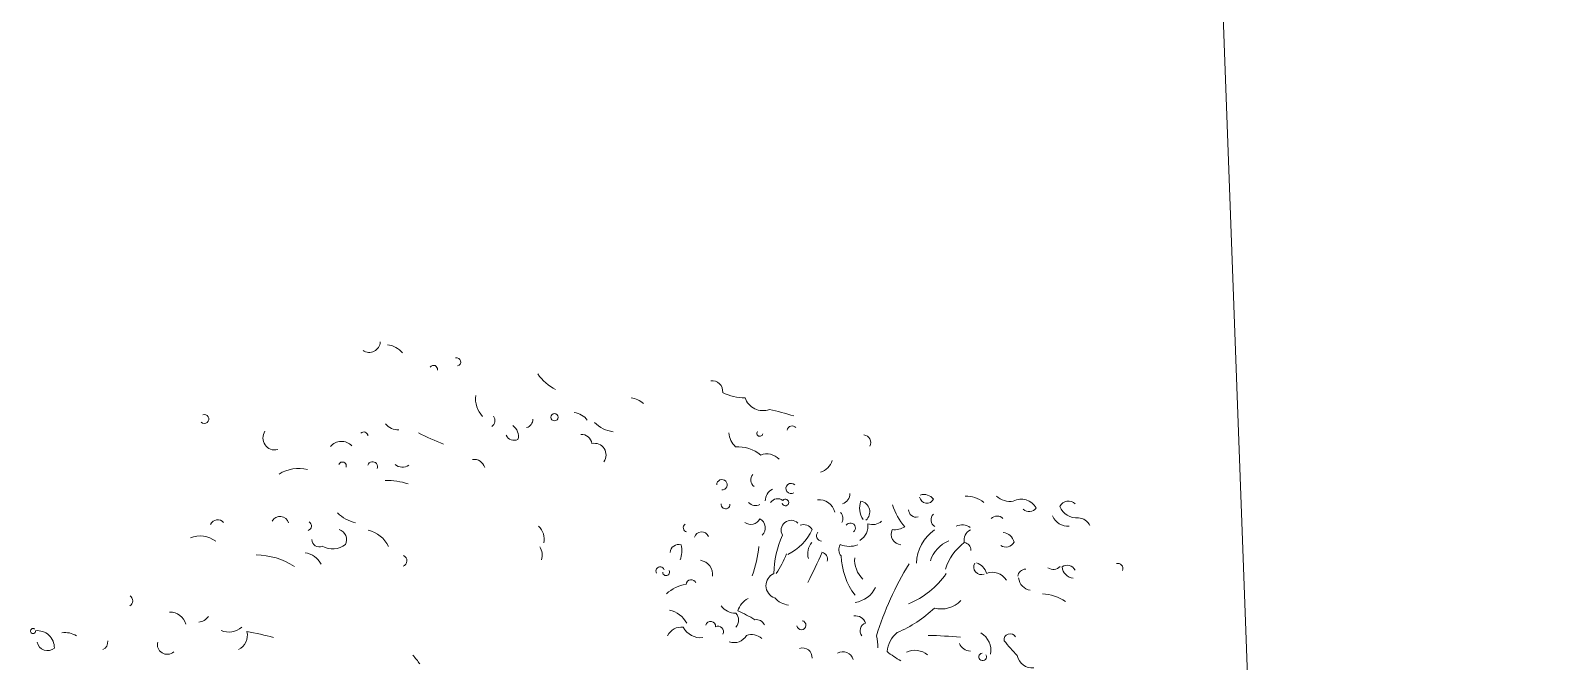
# Model space of a CAD drawing. Header units: millimetres. Extents: x -24439 to 198341, y -52871 to 149926.
# Drawn here: x 145008 to 147438, y 67054 to 68062 of the extents above; entities that cross this region are included whole.
import ezdxf

# ---------------------------------------------------------------- set-up
doc = ezdxf.new("R2010")
doc.units = ezdxf.units.MM
doc.linetypes.add('NET VAN', pattern=[1.06, 0.53, -0.53])
doc.layers.add('A-DETL-GENF-2', color=9, linetype='NET VAN', lineweight=9)
doc.layers.add('G-IMPT-1', color=9, linetype='Continuous', lineweight=9)

# ---------------------------------------------------------------- blocks, each defined once
blk = doc.blocks.new('NCV_TKCS_251209_TONG THE HIEN TRANG SAN DUONG - NCV_TKCS_HIEN TRANG_251209a_dwg_CX-1613001-TKCS_MB ĐỊNH VỊ CAO ĐỘ THIẾT KẾ')
at = {"layer": 'G-IMPT-1'}
blk.add_circle((-788, 6828.1), 9.72, dxfattribs=at)
for centre, radius, start, end in [((-406.1, 7015), 28.5, 11.551, 113.1588), ((-355.2, 7149.8), 131.2, 259.907, 287.029), ((-276.1, 7052.6), 49.6, 214.775, 307.279), ((-195.8, 6409.4), 606, 88.4214, 94.7615), ((18.4, 7000.5), 20.6, 348.835, 101.1636), ((594.2, 6985.2), 25.4, 61.699, 171.4309), ((-171.6, 6976.2), 13.2, 56.085, 188.855), ((422.9, 7012.5), 51.3, 243.045, 296.955), ((477.8, 6934.8), 44.9, 45.24, 134.7603), ((488, 6973.8), 22.6, 243.172, 341.587), ((607.1, 7019.7), 48.9, 218.822, 291.315), ((633.2, 6939), 36.2, 41.631, 103.3173), ((-781.2, 7031.9), 134.5, 232.086, 259.305), ((-598.8, 6874.9), 62.6, 64.409, 97.6458), ((-252, 6944.8), 7.86, 155.489, 10.258), ((-94.7, 6931.5), 47.8, 304.847, 359.861), ((343.1, 6870.2), 76, 67.899, 108.0114), ((591.5, 6985.6), 42.8, 218.117, 292.812), ((-1318.3, 6879.2), 29.3, 252.298, 14.762), ((-1258.4, 6826.2), 59.6, 55.747, 100.7172), ((-1079.8, 6894.1), 10.9, 301.385, 120.5422), ((-272.9, 6949.2), 64.8, 204.793, 241.512), ((-270.9, 6798.4), 99.4, 67.659, 109.327), ((-205.1, 6853.5), 46.3, 61.258, 127.2143), ((222.9, 6882.5), 33.9, 56.746, 123.2543), ((222, 6913.9), 19.7, 205.774, 351.288), ((422.6, 6895.9), 21.4, 60.66, 154.048), ((764.4, 6875.8), 13.2, 350.728, 124.3312), ((-1133, 6857.6), 10.5, 6.339, 163.2699), ((-731.9, 6807.1), 48.9, 52.34, 100.8761), ((-641.4, 6917), 81.8, 240.65, 279.786), ((-3.1, 6852.3), 28.1, 303.891, 17.228), ((110.6, 6846.9), 53.4, 177.216, 232.031), ((60.7, 6820.6), 29.1, 327.203, 96.8077), ((283.9, 6964.5), 174.5, 215.037, 237.209), ((205, 6870.8), 20.4, 198.339, 300.548), ((269.7, 6861.5), 19.9, 148.744, 258.515), ((344.2, 6832.9), 35.7, 69.163, 133.4585), ((380, 6838.4), 30.8, 133.756, 209.182), ((450.4, 6846.3), 33.5, 28.883, 100.4241), ((455, 6868.2), 25.3, 254.05, 346.879), ((639.5, 6823), 22.8, 42.156, 143.8677), ((-938.1, 6834.2), 68.1, 189.101, 240.29), ((-862.2, 6799.3), 21.9, 301.129, 19.563), ((-698.3, 6777.4), 29, 25.707, 108.6257), ((-217, 6826.3), 23.2, 159.056, 248.203), ((-149.7, 6786.1), 38, 136.466, 194.047), ((-130.1, 6828.4), 13.6, 60.039, 320.569), ((-37.8, 6780.3), 42.8, 29.132, 112.8169), ((4.3, 6785.5), 21.8, 347.185, 62.366), ((94.7, 6835.1), 37.7, 266.823, 326.307), ((148.6, 6855.5), 55.5, 281.44, 317.273), ((354.7, 6763.2), 111.5, 141.413, 195.137), ((367.6, 6748.8), 87.1, 129.528, 178.6593), ((467, 6738.9), 141.8, 143.4112, 178.9397), ((357.1, 6805.2), 18.6, 10.279, 102.3426), ((593.2, 6846.9), 24.7, 252.445, 334.816), ((652.4, 6849.4), 33.9, 202.407, 279.971), ((-957.4, 6768.3), 20.9, 325.345, 49.843), ((-897.6, 6742.7), 33.7, 1.2059, 73.604), ((-657.3, 6762.5), 31.3, 341.801, 118.5875), ((-309.1, 6784.7), 13.8, 284.873, 197.019), ((-214.8, 6779.5), 23.2, 236.786, 317.463), ((-149.2, 6769.3), 23.7, 71.921, 161.2086), ((-133.8, 6788.1), 8.88, 204.775, 155.2249), ((51.5, 6773), 13.5, 327.104, 163.3485), ((52.2, 6778.8), 44.5, 317.892, 24.615), ((186.4, 6795.9), 27.3, 169.108, 284.165), ((415.1, 6773.7), 19.8, 165.135, 309.054), ((399.5, 6741), 39.7, 32.054, 89.8347), ((460, 6728), 43.3, 47.927, 128.2564), ((536.5, 6782.2), 21.7, 107.612, 189.172), ((552.4, 6788.5), 36.2, 201.819, 278.69), ((-879.6, 6762.2), 24.6, 223.746, 309.893), ((-284.7, 6737.1), 11.6, 185.79, 22.283), ((-212.6, 6731), 26.5, 249.547, 350.591), ((-191, 6700.5), 26.5, 330.705, 80.2207), ((-98.2, 6722), 26.3, 62.393, 227.959), ((-176.7, 6756.4), 132.7, 312.026, 352.779), ((-62.8, 6722.1), 25, 44.624, 129.0153), ((-14.5, 6732), 15, 157.323, 281.255), ((60.5, 6715.5), 23.1, 161.2, 242.403), ((44.6, 6785.5), 62.8, 264.529, 307.993), ((1060, 6509.2), 859.5, 165.3457, 179.3983), ((109.3, 6804.1), 233.4, 309.641, 341.599), ((620.7, 6639.5), 117, 72.192, 104.5362), ((-1004.5, 7316.7), 643.7, 259.436, 265.952), ((129.7, 6667.6), 247.9, 171.923, 196.248), ((4.1, 6688.1), 43.8, 155.625, 214.314), ((-1244.1, 6829.7), 1249.8, 349.501, 353.556), ((-0.7, 6670.7), 18.8, 0.521, 94.9327), ((216.5, 6748.2), 175, 197.683, 234.514), ((156.4, 6716.9), 73, 192.863, 242.273), ((-1259.8, 6633.4), 11.4, 20.151, 149.4583), ((-1188.7, 6717.7), 43.6, 234.981, 288.758), ((-952.3, 6630.5), 29.9, 32.734, 113.8693), ((-363.8, 6648.7), 11.4, 140.791, 272.336), ((-319, 6629.6), 20.2, 41.18, 179.2684), ((-445.5, 6596.4), 283.9, 355.869, 12.112), ((-352.7, 6678.4), 261.9, 342.604, 355.487), ((325.2, 6704.4), 70.8, 271.537, 333.405), ((-1301.3, 6566.6), 38.3, 60.915, 157.1357), ((90, 6652.8), 72.4, 294.935, 350.696), ((38.1, 6797.9), 332.5, 309.78, 330.38), ((452.5, 6553.6), 53.5, 5.94, 76.754), ((544.7, 6610.7), 16.3, 46.058, 205.017), ((1482.3, 8078), 1755.1, 237.135, 238.855), ((-1679.2, 6555.1), 12.1, 243.662, 126.7256), ((-1484.7, 6560.8), 32, 162.574, 300.105), ((-1213.7, 6562.7), 13.1, 352.604, 179.2281), ((-1146.4, 6613.2), 30.3, 247.626, 321.861), ((-367.3, 6577.4), 22.7, 89.424, 193.256), ((-427.9, 6565), 70.3, 356.786, 30), ((-301, 6537.4), 38.7, 10.153, 96.9077), ((-86.5, 6571.4), 34.6, 129.259, 267.611), ((697.5, 5248.1), 1360.9, 101.9214, 105.5513), ((442.5, 6579.6), 29.4, 214.697, 288.436), ((610.9, 6595.3), 41.1, 208.104, 292.589), ((-1291, 6541.5), 10.3, 354.807, 174.8074), ((-1112.8, 6360.9), 185.3, 88.9678, 108.2633), ((-766.3, 6496.1), 47.7, 4.198, 63.183), ((-400.4, 6517.3), 11.3, 35.385, 227.883), ((-384.4, 6519), 9.11, 196.414, 47.596), ((-57.1, 6589.6), 61.1, 239.79, 279.599), ((139.9, 6525.4), 28.9, 36.028, 114.4821), ((175.5, 6524.7), 21.5, 124.596, 235.404), ((315, 6500.5), 76.6, 146.888, 190.491), ((487.6, 6546.2), 10.1, 114.436, 46.636), ((-1373.9, 6410.4), 94.8, 92.1328, 139.7512), ((-754.1, 6454.1), 42.9, 1.125, 49.278), ((-277.7, 6409.4), 104.9, 116.3586, 148.4359), ((-310.7, 6505.8), 13.8, 39.14, 190.41), ((-120.6, 6476.7), 51.1, 132.206, 181.397), ((1.4, 6487.7), 12.1, 203.214, 98.6791), ((64.7, 6441.1), 156.3, 17.66, 29.598), ((324, 6686.9), 217.4, 247.164, 258.979), ((325.1, 6460.5), 52.6, 66.909, 132.0152), ((-189.7, 6512.3), 46.6, 232.319, 287.948), ((-188.3, 6444.4), 26.9, 333.941, 61.112), ((-226.3, 6040.3), 438.5, 76.169, 82.8488), ((-111.2, 6444.5), 23.9, 42.083, 115.2968), ((135.8, 6424.9), 28.2, 32.604, 137.8696), ((-1221, 6507.5), 101.2, 242.505, 274.115), ((-341.4, 6357.4), 67.9, 44.087, 94.3683), ((-229.2, 6415), 13.2, 12.136, 184.127), ((-206.3, 6407.4), 14.4, 349.443, 133.9532), ((-168.6, 6428.8), 39, 268.287, 346.321), ((-107.2, 6387.5), 39.8, 64.141, 126.2469), ((29.2, 6407), 24.9, 11.984, 126.3072), ((-1404.9, 6342.4), 23.3, 31.15, 168.58), ((-1335.6, 6361.1), 12.2, 301.7299, 77.194), ((-1251.4, 6348), 28.8, 350.5439, 89.0665), ((-1171.2, 6316.1), 81.4, 42.663, 93.7343), ((-1068.9, 6344.5), 15.7, 307.691, 82.1724), ((-292.5, 6352.5), 39.6, 98.2259, 171.775), ((-261.1, 6428.7), 52.4, 224.951, 293.141), ((-1293.4, 6336.3), 19.9, 197.532, 309.689), ((-1269.4, 6377.3), 57.5, 258.595, 323.726), ((-1561.7, 6288.6), 20.7, 57.56, 172.8428), ((-1310.8, 6234.5), 57.4, 44.102, 99.0275), ((-1580.1, 6189), 67.5, 69.244, 129.6807), ((-1389.6, 6063), 192.8, 74.035, 105.9647), ((-1036.1, 5985.8), 144.8, 49.471, 61.137), ((-1737.8, 6031.9), 16.2, 319.399, 72.492), ((-1606.5, 5994.1), 44.1, 32.274, 107.0808), ((-1552.5, 6066.8), 37.4, 293.573, 341.404), ((-1468.5, 6081.2), 52.7, 263.742, 327.678), ((-1443.5, 6024.2), 42.1, 313.21, 30.53), ((-1311.7, 5277.3), 774.2, 91.7044, 97.0932), ((-1775.1, 5905.9), 22, 310.596, 25.215), ((-1600.6, 5951.6), 26.2, 182.039, 327.825), ((-1953.2, 5882.9), 6.82, 67.714, 22.286), ((-1929.3, 5843.8), 45.3, 15.32, 112.9477), ((-1853.6, 5850.8), 55.3, 74.642, 116.2412), ((-1909.1, 5870.8), 28, 208.103, 327.49)]:
    blk.add_arc(centre, radius, start, end, dxfattribs=at)
blk = doc.blocks.new('NCV_TKCS_251209_TONG THE HIEN TRANG SAN DUONG - NCV_TKCS_HIEN TRANG_251209a_dwg-1612995-TKCS_MB ĐỊNH VỊ CAO ĐỘ THIẾT KẾ')
at = {"layer": 'G-IMPT-1', "flags": 128}
blk.add_lwpolyline([(563602851.8, 1145093282.1), (563604167, 1145089083), (563606454, 1145082119), (563614466, 1145054358), (563616073, 1145049661), (563620134, 1145037512), (563624300, 1145023443), (563630510, 1145001852), (563634991, 1144986784), (563635712.5, 1144984469.9)], dxfattribs=at)
at = {"xscale": 0.5999999999997676, "yscale": 0.5999999999997676, "zscale": 0.5999999999997676, "rotation": 0.0005022315763634679}
blk.add_blockref('NCV_TKCS_251209_TONG THE HIEN TRANG SAN DUONG - NCV_TKCS_HIEN TRANG_251209a_dwg_CX-1613001-TKCS_MB ĐỊNH VỊ CAO ĐỘ THIẾT KẾ', (563614486.2, 1145048213.1), dxfattribs=at)
blk = doc.blocks.new('NCV_TKCS_251209_TONG THE HIEN TRANG SAN DUONG - NCV_TKCS_251209_TONG THE HIEN TRANG SAN DUONG-1605292-TKCS_MB ĐỊNH VỊ CAO ĐỘ THIẾT KẾ')
at = {"rotation": 343.2379237072182}
blk.add_blockref('NCV_TKCS_251209_TONG THE HIEN TRANG SAN DUONG - NCV_TKCS_HIEN TRANG_251209a_dwg-1612995-TKCS_MB ĐỊNH VỊ CAO ĐỘ THIẾT KẾ', (-869777547.7, -933796958.8), dxfattribs=at)

msp = doc.modelspace()

# ---------------------------------------------------------------- block references
at = {"layer": 'A-DETL-GENF-2'}
msp.add_blockref('NCV_TKCS_251209_TONG THE HIEN TRANG SAN DUONG - NCV_TKCS_251209_TONG THE HIEN TRANG SAN DUONG-1605292-TKCS_MB ĐỊNH VỊ CAO ĐỘ THIẾT KẾ', (26103.5, 9888.2), dxfattribs=at)

doc.saveas('drawing.dxf')
